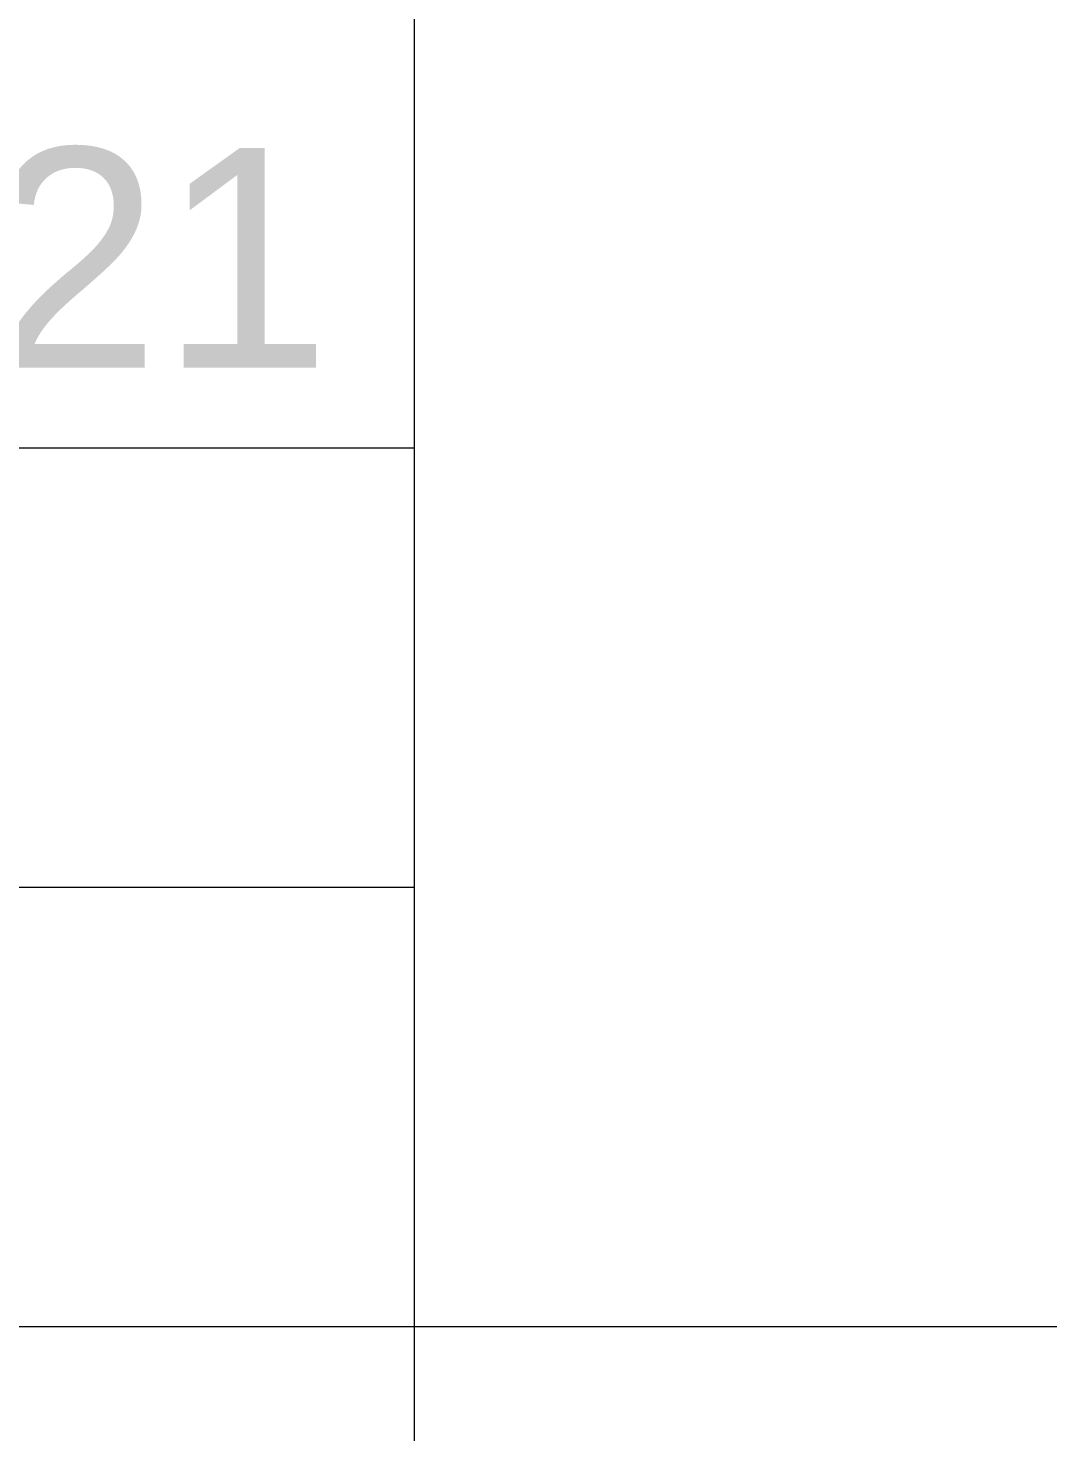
# Model space of a CAD drawing. Header units: metres. Extents: x 315 to 494, y -91 to 12.
# Drawn here: x 391.284 to 392.444, y -77.573 to -75.975 of the extents above; entities that cross this region are included whole.
import ezdxf

# ---------------------------------------------------------------- set-up
doc = ezdxf.new("R2010")
doc.units = ezdxf.units.M
doc.header["$MEASUREMENT"] = 0
doc.layers.add('Level 50', color=7, linetype='Continuous', lineweight=0)
doc.layers.add('Level 63', color=7, linetype='Continuous', lineweight=0)
doc.styles.add('GOST 2.304', font='CS_Gost2304.shx')

# ---------------------------------------------------------------- blocks, each defined once
blk = doc.blocks.new('*U47')
at = {"layer": 'Level 63', "color": 7, "linetype": 'Continuous', "lineweight": 13}
for p, q in [((8.0128, -8.5), (8.0128, -14)), ((8.0128, -12.5), (20.0128, -12.5))]:
    blk.add_line(p, q, dxfattribs=at)
at = {"layer": 'Level 63', "color": 7, "linetype": 'Continuous', "lineweight": 0}
for p, q in [((1.5128, -11.5), (8.0128, -11.5)), ((1.5128, -12), (8.0128, -12)), ((1.5128, -12.5), (8.0128, -12.5))]:
    blk.add_line(p, q, dxfattribs=at)

msp = doc.modelspace()

# ---------------------------------------------------------------- block references
at = {"layer": 'Level 50', "color": 7, "linetype": 'Continuous', "lineweight": 13}
msp.add_blockref('*U47', (383.71016607, -64.95302044), dxfattribs=at)

# ---------------------------------------------------------------- texts
at = {"color": 7, "linetype": 'Continuous', "lineweight": 30, "insert": (390.75424771, -76.11170457), "char_height": 0.25, "attachment_point": 1, "line_spacing_factor": 0.72, "style": 'GOST 2.304'}
msp.add_mtext('\\fArial|b0|i0|c204204|p39;03.21', dxfattribs=at)

doc.saveas('drawing.dxf')
